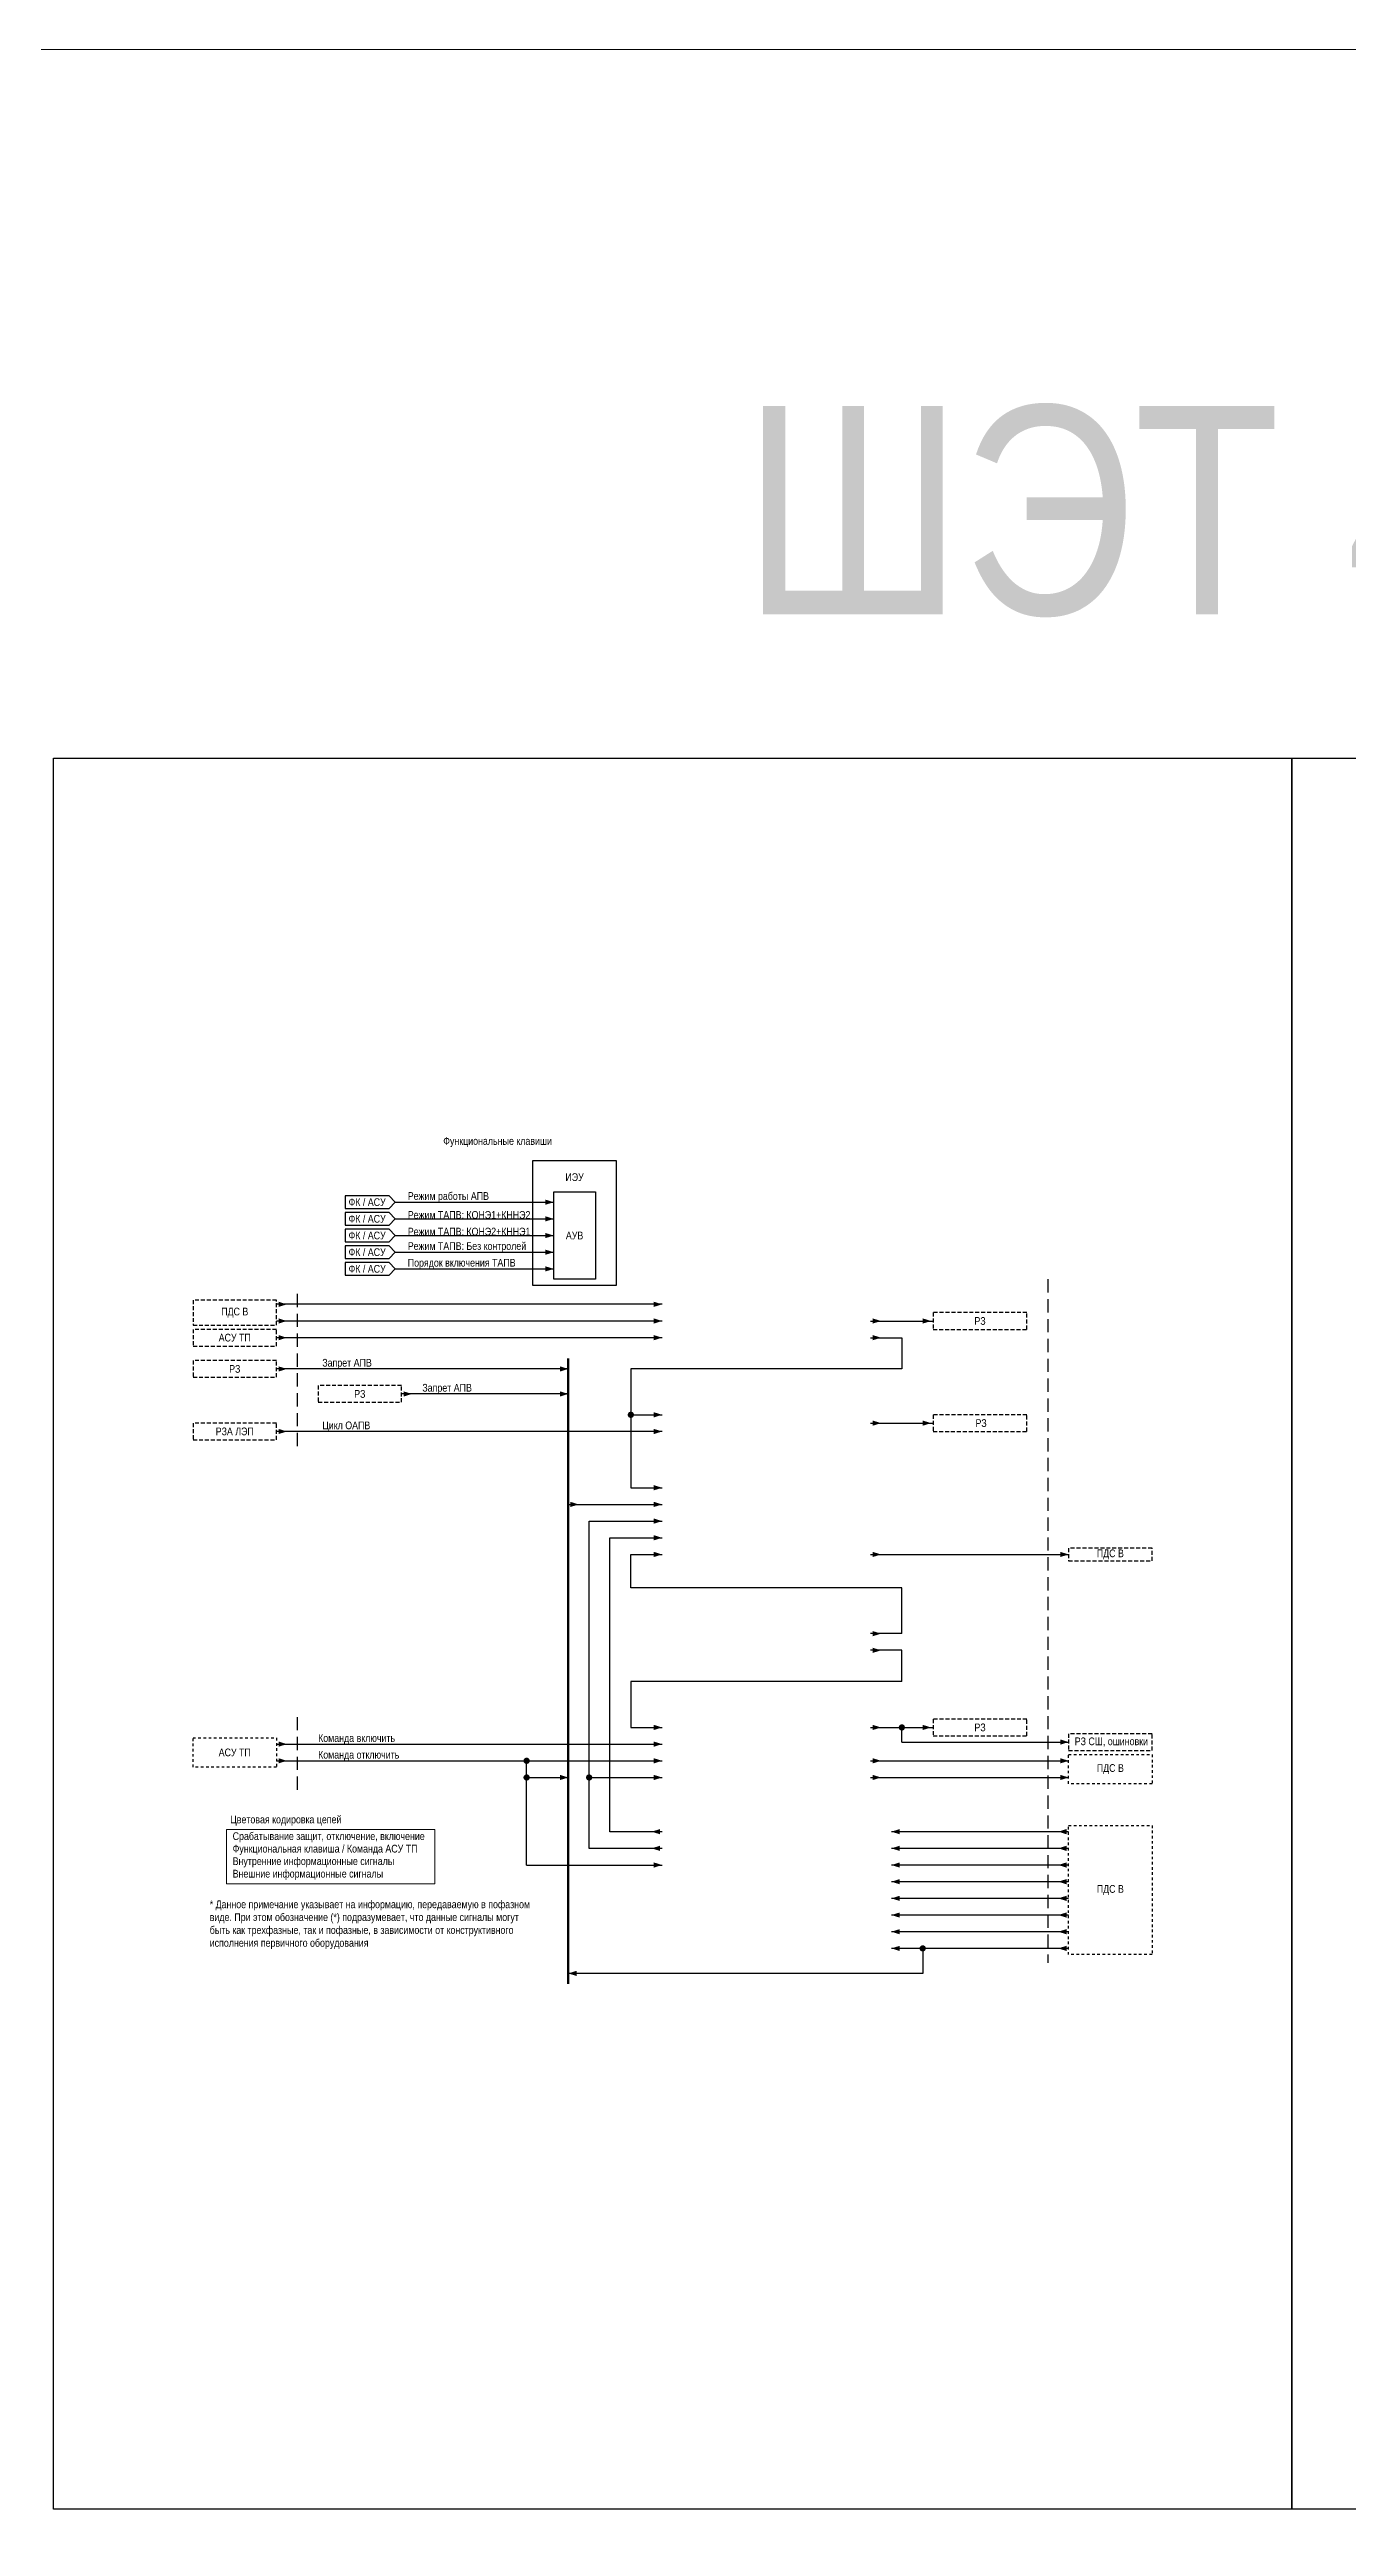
# Model space of a CAD drawing. Header units: millimetres. Extents: x 39198 to 51235, y 3901 to 12197.
# Drawn here: x 46836 to 47459, y 5804 to 6992 of the extents above; entities that cross this region are included whole.
import ezdxf
from ezdxf.enums import TextEntityAlignment as Align

# ---------------------------------------------------------------- set-up
doc = ezdxf.new("R2010")
doc.units = ezdxf.units.MM
doc.linetypes.add('JIS_02_1.2', pattern=[2.5, 1.25, -1.25])
doc.linetypes.add('штриховая2', pattern=[9.525, 6.35, -3.175])
for name, color, linetype, lineweight in [('Основная', 7, 'Continuous', 30), ('Отключение_включение', 1, 'Continuous', 30), ('Тонкая', 7, 'Continuous', 5), ('Цепи внешние', 84, 'Continuous', 30), ('Цепи внутренние', 5, 'Continuous', 30), ('Цепь - ФК и АСУ', 132, 'Continuous', 30)]:
    doc.layers.add(name, color=color, linetype=linetype, lineweight=lineweight)
doc.styles.add('Narrow', font='ARIALN.TTF')

# ---------------------------------------------------------------- blocks, each defined once
blk = doc.blocks.new('Point')
at = {"layer": 'Основная', "color": 0, "const_width": 1.5}
blk.add_lwpolyline([(-0.75, 0, 1), (0.75, 0, 1)], format="xyb", close=True, dxfattribs=at)

msp = doc.modelspace()

# ---------------------------------------------------------------- linework, layer by layer
for points in [[(47432, 5812), (46838, 5812), (46838, 6652), (47432, 6652)], [(48026, 5812), (47432, 5812), (47432, 6652), (48026, 6652)]]:
    msp.add_lwpolyline(points, close=True)
at = {"layer": 'Основная'}
msp.add_lwpolyline([(47068, 6459), (47108, 6459), (47108, 6399), (47068, 6399)], close=True, dxfattribs=at)
at = {"layer": 'Основная', "ltscale": 0.3}
msp.add_lwpolyline([(47078, 6444), (47098, 6444), (47098, 6402), (47078, 6402)], close=True, dxfattribs=at)
at = {"layer": 'Отключение_включение', "ltscale": 0.3}
for points in [[(47235, 6333, 0, 2.5, 0), (47231, 6333, 0, 0, 0)], [(47259, 6333, 0, 2.5, 0), (47255, 6333, 0, 0, 0)], [(47235, 6270, 0, 2.5, 0), (47231, 6270, 0, 0, 0)], [(47325, 6270, 0, 2.5, 0), (47321, 6270, 0, 0, 0)], [(46950, 6179, 0, 2.5, 0), (46946, 6179, 0, 0, 0)], [(47130, 6179, 0, 2.5, 0), (47126, 6179, 0, 0, 0)], [(46950, 6171, 0, 2.5, 0), (46946, 6171, 0, 0, 0)], [(47130, 6171, 0, 2.5, 0), (47126, 6171, 0, 0, 0)], [(47235, 6171, 0, 2.5, 0), (47231, 6171, 0, 0, 0)], [(47325, 6171, 0, 2.5, 0), (47321, 6171, 0, 0, 0)], [(47085, 6163, 0, 2.5, 0), (47081, 6163, 0, 0, 0)], [(47235, 6163, 0, 2.5, 0), (47231, 6163, 0, 0, 0)], [(47325, 6163, 0, 2.5, 0), (47321, 6163, 0, 0, 0)], [(47130, 6121, 0, 2.5, 0), (47126, 6121, 0, 0, 0)]]:
    msp.add_lwpolyline(points, format="xyseb", dxfattribs=at)
at = {"layer": 'Отключение_включение'}
for points in [[(47230, 6333), (47260, 6333)], [(47065, 6163), (47085, 6163)], [(47065, 6121), (47130, 6121)]]:
    msp.add_lwpolyline(points, dxfattribs=at)
at = {"layer": 'Отключение_включение', "ltscale": 0.3}
for points in [[(47230, 6270), (47325, 6270)], [(46945, 6179), (47130, 6179)], [(46945, 6171), (47130, 6171)], [(47065, 6121), (47065, 6171)], [(47230, 6171), (47325, 6171)], [(47230, 6163), (47325, 6163)]]:
    msp.add_lwpolyline(points, dxfattribs=at)
at = {"layer": 'Тонкая', "color": 2}
msp.add_lwpolyline([(51235, 6992), (40611, 6992), (40611, 5292), (51235, 5292)], close=True, dxfattribs=at)
at = {"layer": 'Тонкая', "ltscale": 0.3}
msp.add_lwpolyline([(46921, 6138), (47021, 6138), (47021, 6112), (46921, 6112)], close=True, dxfattribs=at)
at = {"layer": 'Цепи внешние', "linetype": 'штриховая2', "ltscale": 0.3}
for points in [[(46945, 6392), (46905, 6392), (46905, 6380), (46945, 6380)], [(46945, 6378), (46905, 6378), (46905, 6370), (46945, 6370)], [(46945, 6363), (46905, 6363), (46905, 6355), (46945, 6355)], [(46945, 6333), (46905, 6333), (46905, 6325), (46945, 6325)], [(47365, 6273), (47325, 6273), (47325, 6267), (47365, 6267)], [(47365, 6184), (47325, 6184), (47325, 6176), (47365, 6176)]]:
    msp.add_lwpolyline(points, close=True, dxfattribs=at)
at = {"layer": 'Цепи внешние', "ltscale": 0.3}
for points in [[(46950, 6390, 0, 2.5, 0), (46946, 6390, 0, 0, 0)], [(46950, 6382, 0, 2.5, 0), (46946, 6382, 0, 0, 0)], [(47130, 6390, 0, 2.5, 0), (47126, 6390, 0, 0, 0)], [(47130, 6382, 0, 2.5, 0), (47126, 6382, 0, 0, 0)], [(46950, 6374, 0, 2.5, 0), (46946, 6374, 0, 0, 0)], [(47130, 6374, 0, 2.5, 0), (47126, 6374, 0, 0, 0)], [(46950, 6359, 0, 2.5, 0), (46946, 6359, 0, 0, 0)], [(47085, 6359, 0, 2.5, 0), (47081, 6359, 0, 0, 0)], [(46950, 6329, 0, 2.5, 0), (46946, 6329, 0, 0, 0)], [(47130, 6329, 0, 2.5, 0), (47126, 6329, 0, 0, 0)], [(47325, 6180, 0, 2.5, 0), (47321, 6180, 0, 0, 0)], [(47240, 6137, 0, 2.5, 0), (47244, 6137, 0, 0, 0)], [(47320, 6137, 0, 2.5, 0), (47324, 6137, 0, 0, 0)], [(47240, 6129, 0, 2.5, 0), (47244, 6129, 0, 0, 0)], [(47240, 6121, 0, 2.5, 0), (47244, 6121, 0, 0, 0)], [(47320, 6129, 0, 2.5, 0), (47324, 6129, 0, 0, 0)], [(47320, 6121, 0, 2.5, 0), (47324, 6121, 0, 0, 0)], [(47240, 6113, 0, 2.5, 0), (47244, 6113, 0, 0, 0)], [(47320, 6113, 0, 2.5, 0), (47324, 6113, 0, 0, 0)], [(47240, 6105, 0, 2.5, 0), (47244, 6105, 0, 0, 0)], [(47240, 6097, 0, 2.5, 0), (47244, 6097, 0, 0, 0)], [(47320, 6105, 0, 2.5, 0), (47324, 6105, 0, 0, 0)], [(47320, 6097, 0, 2.5, 0), (47324, 6097, 0, 0, 0)], [(47240, 6089, 0, 2.5, 0), (47244, 6089, 0, 0, 0)], [(47320, 6089, 0, 2.5, 0), (47324, 6089, 0, 0, 0)], [(47240, 6081, 0, 2.5, 0), (47244, 6081, 0, 0, 0)], [(47320, 6081, 0, 2.5, 0), (47324, 6081, 0, 0, 0)]]:
    msp.add_lwpolyline(points, format="xyseb", dxfattribs=at)
at = {"layer": 'Цепи внешние'}
for points in [[(47130, 6390), (46945, 6390)], [(47130, 6382), (46945, 6382)], [(47130, 6374), (46945, 6374)], [(47245, 6180), (47245, 6187)], [(47245, 6180), (47325, 6180)], [(47325, 6097), (47240, 6097)], [(47325, 6089), (47240, 6089)], [(47325, 6081), (47240, 6081)]]:
    msp.add_lwpolyline(points, dxfattribs=at)
at = {"layer": 'Цепи внешние', "ltscale": 0.3}
for points in [[(47085, 6359), (46945, 6359)], [(47130, 6329), (46945, 6329)], [(47325, 6137), (47240, 6137)], [(47325, 6129), (47240, 6129)], [(47325, 6121), (47325, 6121), (47325, 6121), (47240, 6121)], [(47325, 6113), (47325, 6113), (47325, 6113), (47240, 6113)], [(47325, 6105), (47325, 6105), (47325, 6105), (47240, 6105)]]:
    msp.add_lwpolyline(points, dxfattribs=at)
at = {"layer": 'Цепи внешние', "linetype": 'JIS_02_1.2'}
for points in [[(46905, 6182), (46945, 6182), (46945, 6168), (46905, 6168)], [(47325, 6174), (47365, 6174), (47365, 6160), (47325, 6160)], [(47325, 6140), (47365, 6140), (47365, 6078), (47325, 6078)]]:
    msp.add_lwpolyline(points, close=True, dxfattribs=at)
at = {"layer": 'Цепи внутренние'}
for p, q in [((47245, 6232), (47230, 6232)), ((47245, 6224), (47230, 6224))]:
    msp.add_line(p, q, dxfattribs=at)
at = {"layer": 'Цепи внутренние', "linetype": 'штриховая2'}
for points in [[(46955, 6395), (46955, 6319)], [(47315, 6402), (47315, 6074.1)], [(46955, 6192), (46955, 6156)]]:
    msp.add_lwpolyline(points, dxfattribs=at)
at = {"layer": 'Цепи внутренние', "ltscale": 0.3}
for points in [[(47235, 6382, 0, 2.5, 0), (47231, 6382, 0, 0, 0)], [(47259, 6382, 0, 2.5, 0), (47255, 6382, 0, 0, 0)], [(47235, 6374, 0, 2.5, 0), (47231, 6374, 0, 0, 0)], [(47010, 6347, 0, 2.5, 0), (47006, 6347, 0, 0, 0)], [(47085, 6347, 0, 2.5, 0), (47081, 6347, 0, 0, 0)], [(47130, 6337, 0, 2.5, 0), (47126, 6337, 0, 0, 0)], [(47130, 6302, 0, 2.5, 0), (47126, 6302, 0, 0, 0)], [(47090, 6294, 0, 2.5, 0), (47086, 6294, 0, 0, 0)], [(47130, 6294, 0, 2.5, 0), (47126, 6294, 0, 0, 0)], [(47130, 6286, 0, 2.5, 0), (47126, 6286, 0, 0, 0)], [(47130, 6278, 0, 2.5, 0), (47126, 6278, 0, 0, 0)], [(47130, 6270, 0, 2.5, 0), (47126, 6270, 0, 0, 0)], [(47235, 6232, 0, 2.5, 0), (47231, 6232, 0, 0, 0)], [(47235, 6224, 0, 2.5, 0), (47231, 6224, 0, 0, 0)], [(47130, 6187, 0, 2.5, 0), (47126, 6187, 0, 0, 0)], [(47235, 6187, 0, 2.5, 0), (47231, 6187, 0, 0, 0)], [(47259, 6187, 0, 2.5, 0), (47255, 6187, 0, 0, 0)], [(47130, 6163, 0, 2.5, 0), (47126, 6163, 0, 0, 0)], [(47125, 6137, 0, 2.5, 0), (47129, 6137, 0, 0, 0)], [(47125, 6129, 0, 2.5, 0), (47129, 6129, 0, 0, 0)], [(47085, 6069, 0, 2.5, 0), (47089, 6069, 0, 0, 0)]]:
    msp.add_lwpolyline(points, format="xyseb", dxfattribs=at)
at = {"layer": 'Цепи внутренние'}
for points in [[(47230, 6382), (47260, 6382)], [(47230, 6374), (47245, 6374)], [(47245, 6374), (47245, 6359)], [(47245, 6359), (47115, 6359)], [(47115, 6359), (47115, 6302)], [(47115, 6337), (47130, 6337)], [(47115, 6302), (47130, 6302)], [(47085, 6294), (47130, 6294)], [(47105, 6278), (47130, 6278)], [(47115, 6254), (47115, 6270)], [(47115, 6270), (47130, 6270)], [(47245, 6254), (47115, 6254)], [(47245, 6232), (47245, 6254)], [(47245, 6209), (47245, 6224)], [(47245, 6209), (47115, 6209)], [(47115, 6209), (47115, 6187)], [(47115, 6187), (47130, 6187)], [(47230, 6187), (47260, 6187)], [(47255, 6081), (47255, 6069)], [(47255, 6069), (47255, 6069), (47085, 6069)]]:
    msp.add_lwpolyline(points, dxfattribs=at)
at = {"layer": 'Цепи внутренние', "linetype": 'штриховая2', "ltscale": 0.3}
for points in [[(47305, 6386), (47260, 6386), (47260, 6378), (47305, 6378)], [(47005, 6351), (46965, 6351), (46965, 6343), (47005, 6343)], [(47305, 6337), (47260, 6337), (47260, 6329), (47305, 6329)], [(47305, 6191), (47260, 6191), (47260, 6183), (47305, 6183)]]:
    msp.add_lwpolyline(points, close=True, dxfattribs=at)
at = {"layer": 'Цепи внутренние', "lineweight": 60}
msp.add_lwpolyline([(47085, 6064), (47085, 6364)], dxfattribs=at)
at = {"layer": 'Цепи внутренние', "ltscale": 0.3}
for points in [[(47085, 6347), (47005, 6347)], [(47095, 6129), (47095, 6286)], [(47095, 6286), (47130, 6286)], [(47105, 6137), (47105, 6278)], [(47095, 6163), (47130, 6163)], [(47130, 6137), (47105, 6137)], [(47130, 6129), (47095, 6129)]]:
    msp.add_lwpolyline(points, dxfattribs=at)
at = {"layer": 'Цепь - ФК и АСУ', "ltscale": 0.3}
for points in [[(47002, 6439), (46999, 6442), (46978, 6442), (46978, 6436), (46999, 6436), (47002, 6439)], [(47002, 6431), (46999, 6434), (46978, 6434), (46978, 6428), (46999, 6428), (47002, 6431)], [(47002, 6423), (46999, 6426), (46978, 6426), (46978, 6420), (46999, 6420), (47002, 6423)], [(47002, 6415), (46999, 6418), (46978, 6418), (46978, 6412), (46999, 6412), (47002, 6415)], [(47002, 6407), (46999, 6410), (46978, 6410), (46978, 6404), (46999, 6404), (47002, 6407)]]:
    msp.add_lwpolyline(points, dxfattribs=at)
at = {"layer": 'Цепь - ФК и АСУ'}
for points in [[(47002, 6439), (47078, 6439)], [(47002, 6431), (47078, 6431)], [(47002, 6423), (47078, 6423)], [(47002, 6415), (47078, 6415)], [(47002, 6407), (47078, 6407)]]:
    msp.add_lwpolyline(points, dxfattribs=at)
at = {"layer": 'Цепь - ФК и АСУ', "ltscale": 0.3}
for points in [[(47078, 6439, 0, 2.5, 0), (47074, 6439, 0, 0, 0)], [(47078, 6431, 0, 2.5, 0), (47074, 6431, 0, 0, 0)], [(47078, 6423, 0, 2.5, 0), (47074, 6423, 0, 0, 0)], [(47078, 6415, 0, 2.5, 0), (47074, 6415, 0, 0, 0)], [(47078, 6407, 0, 2.5, 0), (47074, 6407, 0, 0, 0)]]:
    msp.add_lwpolyline(points, format="xyseb", dxfattribs=at)

# ---------------------------------------------------------------- block references
at = {"layer": 'Отключение_включение'}
for p in [(47065, 6171), (47065, 6163)]:
    msp.add_blockref('Point', p, dxfattribs=at)
at = {"layer": 'Цепи внешние'}
msp.add_blockref('Point', (47245, 6187), dxfattribs=at)
at = {"layer": 'Цепи внутренние'}
for p in [(47115, 6337), (47095, 6163), (47255, 6081)]:
    msp.add_blockref('Point', p, dxfattribs=at)

# ---------------------------------------------------------------- texts
at = {"style": 'Narrow'}
msp.add_text('ШЭТ 441.01-2', height=100, dxfattribs=at).set_placement((47169, 6721))
at = {"layer": 'Основная', "style": 'Narrow'}
msp.add_text('Цветовая кодировка цепей', height=3.7, dxfattribs=at).set_placement((46949.5, 6141), align=Align.CENTER)
at = {"layer": 'Основная', "char_height": 3.7, "style": 'Narrow'}
for s, insert, width, attachment_point in [('Функциональные клавиши', (47051.1, 6465.4), 94, 8), ('ИЭУ', (47088, 6451), 40, 5), ('ФК / АСУ', (46988.5, 6439), 21, 5), ('Режим работы АПВ', (47008, 6439), 99, 7), ('ФК / АСУ', (46988.5, 6431), 21, 5), ('Режим ТАПВ: {\\C0;КОНЭ1+КННЭ2}', (47008, 6431), 99, 7), ('ФК / АСУ', (46988.5, 6423), 21, 5), ('ФК / АСУ', (46988.5, 6415), 21, 5), ('Режим ТАПВ:{\\C0; КОНЭ2+КННЭ1}', (47008, 6423), 99, 7), ('Режим ТАПВ: Без контролей', (47008, 6415), 99, 7), ('АУВ', (47088, 6423), 20, 5), ('ФК / АСУ', (46988.5, 6407), 21, 5), ('Порядок включения ТАПВ', (47008, 6407), 99, 7), ('ПДС В', (46925, 6386), 40, 5), ('РЗ', (47282.5, 6382), 45, 5), ('АСУ ТП', (46925, 6374), 40, 5), ('РЗ', (46925, 6359), 40, 5), ('Запрет АПВ', (46967, 6359), 77, 7), ('РЗ', (46985, 6347), 40, 5), ('Запрет АПВ', (47015, 6347), 27, 7), ('Цикл ОАПВ', (46967, 6329), 83, 7), ('РЗ', (47283, 6333), 44, 5), ('РЗА ЛЭП', (46925, 6329), 40, 5), ('ПДС В', (47345, 6270), 40, 5), ('Команда включить', (46965, 6179), 62, 7), ('РЗ', (47282.5, 6187), 45, 5), ('РЗ СШ, ошиновки', (47345.5, 6180), 39, 5), ('АСУ ТП', (46925, 6175), 40, 5), ('Команда отключить', (46965, 6171), 62, 7), ('ПДС В', (47345, 6167), 40, 5), ('ПДС В', (47345, 6109), 40, 5), ('* Данное примечание указывает на информацию, передаваемую в пофазном виде. При этом обозначение (*) подразумевает, что данные сигналы могут быть как трехфазные, так и пофазные, в зависимости от конструктивного исполнения первичного оборудования', (46913, 6104), 158, 1)]:
    msp.add_mtext(s, dxfattribs=dict(at, insert=insert, width=width, attachment_point=attachment_point))
at = {"layer": 'Отключение_включение', "style": 'Narrow'}
msp.add_text('Срабатывание защит, отключение, включение', height=3.7, dxfattribs=at).set_placement((46924, 6133))
at = {"layer": 'Цепи внешние', "style": 'Narrow'}
msp.add_text('Внешние информационные сигналы', height=3.7, dxfattribs=at).set_placement((46924, 6115))
at = {"layer": 'Цепи внутренние', "style": 'Narrow'}
msp.add_text('Внутренние информационные сигналы', height=3.7, dxfattribs=at).set_placement((46924, 6121))
at = {"layer": 'Цепь - ФК и АСУ', "style": 'Narrow'}
msp.add_text('Функциональная клавиша / Команда АСУ ТП', height=3.7, dxfattribs=at).set_placement((46924, 6127))

doc.saveas('drawing.dxf')
